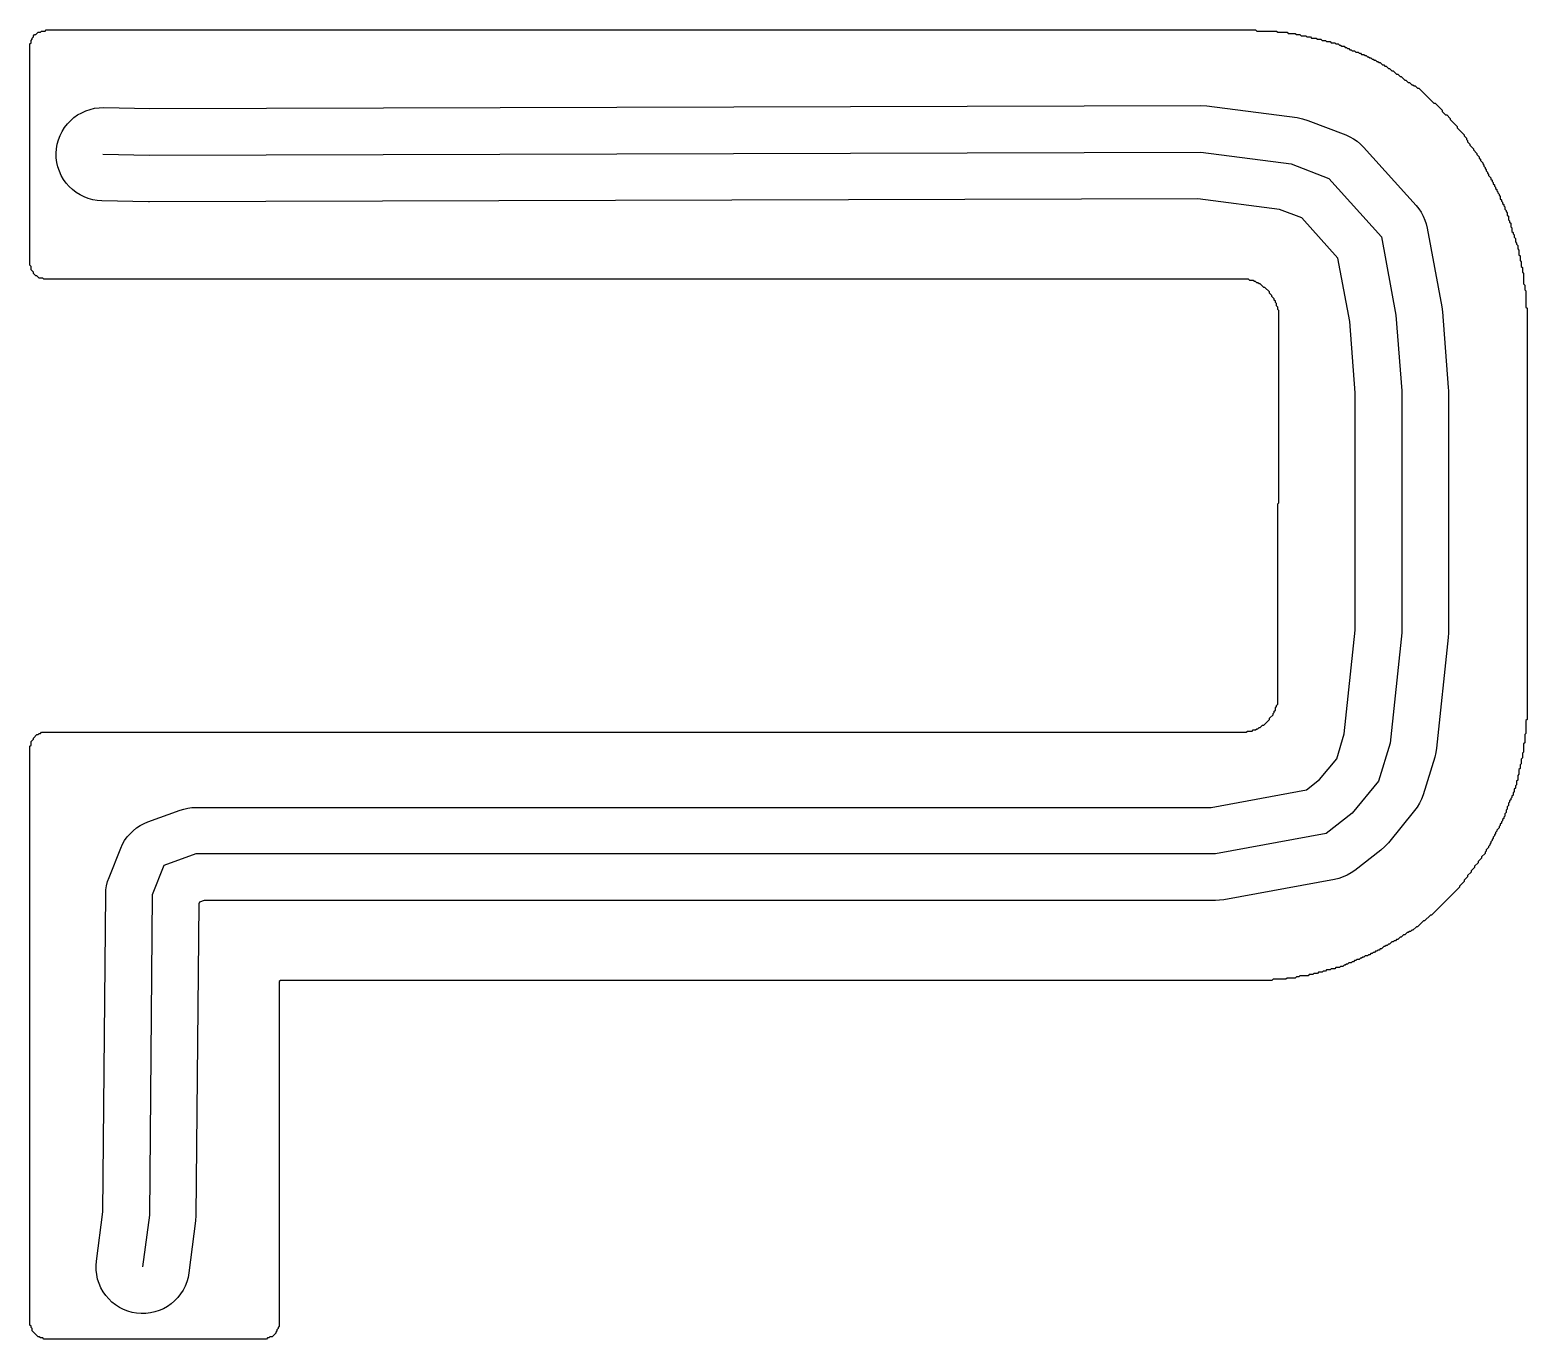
# Model space of a CAD drawing. Header units: millimetres. Extents: x 0 to 1730, y 0 to 225.
# Drawn here: x 749.8 to 878.3, y 56.6 to 169 of the extents above; entities that cross this region are included whole.
import ezdxf

# ---------------------------------------------------------------- set-up
doc = ezdxf.new("R2010")
doc.units = ezdxf.units.MM
for name, color, linetype in [('CENTERLINE', 1, 'Continuous'), ('GROOVE_8MM', 3, 'Continuous'), ('OUTLINE', 7, 'Continuous')]:
    doc.layers.add(name, color=color, linetype=linetype)

msp = doc.modelspace()

# ---------------------------------------------------------------- linework, layer by layer
at = {"layer": 'CENTERLINE'}
msp.add_lwpolyline([(756.05, 158.33), (760.05, 158.25), (850.3, 158.5), (858.05, 157.5), (861.3, 156.25), (865.8, 151.25), (867.05, 144.5), (867.55, 138), (867.55, 117.25), (866.55, 107.75), (865.55, 104.5), (863.3, 101.75), (861.05, 100), (851.55, 98.25), (764.05, 98.25), (761.3, 97.25), (760.3, 94.75), (760.05, 67.25), (759.47, 62.79)], dxfattribs=at)
at = {"layer": 'GROOVE_8MM'}
msp.add_lwpolyline([(859.03, 161.38), (859.49, 161.23), (862.74, 159.98), (863.08, 159.83), (863.41, 159.65), (863.72, 159.44), (864.01, 159.19), (864.27, 158.93), (868.77, 153.93), (869.01, 153.64), (869.21, 153.34), (869.39, 153.02), (869.53, 152.68), (869.65, 152.34), (869.73, 151.98), (870.98, 145.23), (871.04, 144.81), (871.54, 138.31), (871.55, 138), (871.55, 117.25), (871.53, 116.83), (870.53, 107.33), (870.47, 106.95), (870.37, 106.57), (869.37, 103.32), (869.24, 102.96), (869.08, 102.61), (868.88, 102.28), (868.65, 101.97), (866.4, 99.22), (866.09, 98.89), (865.76, 98.59), (863.51, 96.84), (863.19, 96.62), (862.86, 96.43), (862.51, 96.28), (862.15, 96.15), (861.77, 96.07), (852.27, 94.32), (851.91, 94.27), (851.55, 94.25), (764.75, 94.25), (764.35, 94.1), (764.29, 93.96), (764.05, 67.21), (764.02, 66.74), (763.44, 62.28), (763.37, 61.89), (763.27, 61.51), (763.12, 61.15), (762.94, 60.8), (762.73, 60.47), (762.49, 60.16), (762.22, 59.88), (761.92, 59.62), (761.6, 59.4), (761.25, 59.2), (760.89, 59.05), (760.52, 58.93), (760.14, 58.84), (759.75, 58.8), (759.35, 58.79), (758.96, 58.82), (758.58, 58.89), (758.2, 59), (757.83, 59.14), (757.48, 59.32), (757.15, 59.53), (756.84, 59.77), (756.56, 60.05), (756.31, 60.34), (756.08, 60.67), (755.89, 61.01), (755.73, 61.37), (755.61, 61.74), (755.53, 62.13), (755.48, 62.52), (755.48, 62.91), (755.51, 63.3), (756.05, 67.53), (756.3, 94.79), (756.32, 95.16), (756.38, 95.52), (756.46, 95.89), (756.59, 96.24), (757.59, 98.74), (757.74, 99.08), (757.93, 99.4), (758.14, 99.71), (758.39, 99.99), (758.65, 100.25), (758.95, 100.48), (759.26, 100.69), (759.59, 100.87), (759.93, 101.01), (762.68, 102.01), (763.02, 102.11), (763.36, 102.19), (763.7, 102.24), (764.05, 102.25), (851.18, 102.25), (859.37, 103.76), (860.49, 104.63), (861.96, 106.43), (862.61, 108.56), (863.55, 117.46), (863.55, 137.85), (863.08, 143.98), (862.07, 149.41), (858.97, 152.86), (857.06, 153.59), (850.05, 154.5), (760.06, 154.25), (759.97, 154.25), (755.97, 154.33), (755.58, 154.36), (755.19, 154.42), (754.81, 154.53), (754.45, 154.66), (754.1, 154.84), (753.76, 155.05), (753.45, 155.29), (753.17, 155.56), (752.91, 155.85), (752.68, 156.17), (752.49, 156.51), (752.33, 156.87), (752.2, 157.24), (752.11, 157.63), (752.06, 158.02), (752.05, 158.41), (752.08, 158.8), (752.14, 159.19), (752.25, 159.57), (752.39, 159.93), (752.56, 160.28), (752.77, 160.62), (753.01, 160.93), (753.28, 161.21), (753.57, 161.47), (753.89, 161.7), (754.24, 161.89), (754.59, 162.05), (754.97, 162.18), (755.35, 162.27), (755.74, 162.32), (756.13, 162.33), (760.08, 162.25), (850.29, 162.5), (850.81, 162.47), (858.56, 161.47), (859.03, 161.38)], close=True, dxfattribs=at)
at = {"layer": 'OUTLINE'}
msp.add_lwpolyline([(856.8, 168.9), (856.9, 168.8), (857.7, 168.8), (857.8, 168.7), (858.4, 168.7), (858.5, 168.6), (858.8, 168.6), (858.9, 168.5), (859.3, 168.5), (859.4, 168.4), (859.7, 168.4), (859.8, 168.3), (860.2, 168.3), (860.3, 168.2), (860.6, 168.2), (860.7, 168.1), (861, 168.1), (861.1, 168), (861.4, 168), (861.5, 167.9), (861.8, 167.9), (861.9, 167.8), (862.1, 167.8), (862.2, 167.7), (862.3, 167.7), (862.4, 167.6), (862.6, 167.6), (862.7, 167.5), (862.8, 167.5), (862.9, 167.4), (863, 167.4), (863.1, 167.3), (863.2, 167.3), (863.3, 167.2), (863.5, 167.2), (863.6, 167.1), (863.8, 167.1), (863.9, 167), (864, 167), (864.1, 166.9), (864.3, 166.9), (864.4, 166.8), (864.5, 166.8), (864.6, 166.7), (864.7, 166.7), (864.8, 166.6), (864.9, 166.6), (865, 166.5), (865.1, 166.5), (865.2, 166.4), (865.3, 166.4), (865.4, 166.3), (865.5, 166.3), (865.6, 166.2), (865.7, 166.2), (865.9, 166), (866, 166), (866.1, 165.9), (866.2, 165.9), (866.4, 165.7), (866.5, 165.7), (866.7, 165.5), (866.8, 165.5), (867.1, 165.2), (867.2, 165.2), (867.4, 165), (867.5, 165), (867.8, 164.7), (867.9, 164.7), (868.1, 164.5), (868.2, 164.5), (868.4, 164.3), (868.5, 164.3), (868.6, 164.2), (868.7, 164.2), (868.9, 164), (869, 164), (870.3, 162.7), (870.4, 162.7), (871, 162.1), (871, 162), (871.3, 161.7), (871.4, 161.7), (871.7, 161.4), (871.7, 161.3), (872.3, 160.7), (872.3, 160.6), (872.9, 160), (872.9, 159.9), (873.1, 159.7), (873.1, 159.6), (873.2, 159.5), (873.2, 159.4), (873.4, 159.2), (873.4, 159.1), (873.7, 158.8), (873.7, 158.7), (874, 158.4), (874, 158.3), (874.2, 158.1), (874.2, 158), (874.3, 157.9), (874.3, 157.8), (874.5, 157.6), (874.5, 157.5), (874.6, 157.4), (874.6, 157.3), (874.7, 157.2), (874.7, 157.1), (874.8, 157), (874.8, 156.9), (874.9, 156.8), (874.9, 156.7), (875, 156.6), (875, 156.5), (875.2, 156.3), (875.2, 156.2), (875.3, 156.1), (875.3, 156), (875.4, 155.9), (875.4, 155.8), (875.5, 155.7), (875.5, 155.6), (875.6, 155.5), (875.6, 155.4), (875.7, 155.3), (875.7, 155.2), (875.8, 155.1), (875.8, 155), (875.9, 154.9), (875.9, 154.8), (876, 154.7), (876, 154.5), (876.1, 154.4), (876.1, 154.3), (876.2, 154.2), (876.2, 154.1), (876.3, 154), (876.3, 153.9), (876.4, 153.8), (876.4, 153.6), (876.5, 153.5), (876.5, 153.4), (876.6, 153.3), (876.6, 153.1), (876.7, 153), (876.7, 152.7), (876.8, 152.6), (876.8, 152.5), (876.9, 152.4), (876.9, 152.1), (877, 152), (877, 151.7), (877.1, 151.6), (877.1, 151.5), (877.2, 151.4), (877.2, 151.2), (877.3, 151.1), (877.3, 150.8), (877.4, 150.7), (877.4, 150.6), (877.5, 150.5), (877.5, 150.2), (877.6, 150.1), (877.6, 149.7), (877.7, 149.6), (877.7, 149.2), (877.8, 149.1), (877.8, 148.7), (877.9, 148.6), (877.9, 148.2), (878, 148.1), (878, 147.2), (878.1, 147.1), (878.1, 146.7), (878.2, 146.6), (878.2, 145.2), (878.3, 145.1), (878.3, 109.8), (878.2, 109.7), (878.2, 108.6), (878.1, 108.5), (878.1, 107.8), (878, 107.7), (878, 107), (877.9, 106.9), (877.9, 106.5), (877.8, 106.4), (877.8, 106), (877.7, 105.9), (877.7, 105.6), (877.6, 105.5), (877.6, 105.1), (877.5, 105), (877.5, 104.6), (877.4, 104.5), (877.4, 104.2), (877.3, 104.1), (877.3, 103.9), (877.2, 103.8), (877.2, 103.6), (877.1, 103.5), (877.1, 103.3), (877, 103.2), (877, 103.1), (876.9, 103), (876.9, 102.9), (876.8, 102.8), (876.8, 102.7), (876.7, 102.6), (876.7, 102.4), (876.6, 102.3), (876.6, 102.1), (876.5, 102), (876.5, 101.8), (876.4, 101.7), (876.4, 101.5), (876.3, 101.4), (876.3, 101.3), (876.2, 101.2), (876.2, 101.1), (876.1, 101), (876.1, 100.9), (876, 100.8), (876, 100.7), (875.9, 100.6), (875.9, 100.5), (875.7, 100.3), (875.7, 100.2), (875.6, 100.1), (875.6, 100), (875.5, 99.9), (875.5, 99.8), (875.4, 99.7), (875.4, 99.6), (875.3, 99.5), (875.3, 99.4), (875.2, 99.3), (875.2, 99.2), (875.1, 99.1), (875.1, 99), (875, 98.9), (875, 98.8), (874.8, 98.6), (874.8, 98.5), (874.7, 98.4), (874.7, 98.3), (874.4, 98), (874.4, 97.9), (874.1, 97.6), (874.1, 97.5), (873.8, 97.2), (873.8, 97.1), (873.5, 96.8), (873.5, 96.7), (873.2, 96.4), (873.2, 96.3), (872.9, 96), (872.9, 95.9), (872.5, 95.5), (872.5, 95.4), (870.1, 93), (870, 93), (869.5, 92.5), (869.4, 92.5), (868.9, 92), (868.8, 92), (868.5, 91.7), (868.4, 91.7), (868.3, 91.6), (868.2, 91.6), (868.1, 91.5), (868, 91.5), (867.8, 91.3), (867.7, 91.3), (867.5, 91.1), (867.4, 91.1), (867.2, 90.9), (867.1, 90.9), (867, 90.8), (866.9, 90.8), (866.8, 90.7), (866.7, 90.7), (866.5, 90.5), (866.4, 90.5), (866.3, 90.4), (866.2, 90.4), (866.1, 90.3), (866, 90.3), (865.8, 90.1), (865.7, 90.1), (865.6, 90), (865.5, 90), (865.4, 89.9), (865.3, 89.9), (865.2, 89.8), (865.1, 89.8), (865, 89.7), (864.9, 89.7), (864.8, 89.6), (864.7, 89.6), (864.6, 89.5), (864.4, 89.5), (864.3, 89.4), (864.2, 89.4), (864.1, 89.3), (864, 89.3), (863.9, 89.2), (863.7, 89.2), (863.6, 89.1), (863.5, 89.1), (863.4, 89), (863.3, 89), (863.2, 88.9), (863, 88.9), (862.9, 88.8), (862.8, 88.8), (862.7, 88.7), (862.6, 88.7), (862.5, 88.6), (862.3, 88.6), (862.2, 88.5), (861.9, 88.5), (861.8, 88.4), (861.5, 88.4), (861.4, 88.3), (861.1, 88.3), (861, 88.2), (860.8, 88.2), (860.7, 88.1), (860.4, 88.1), (860.3, 88), (860, 88), (859.9, 87.9), (859.6, 87.9), (859.5, 87.8), (858.8, 87.8), (858.7, 87.7), (858.5, 87.7), (858.4, 87.6), (857.7, 87.6), (857.6, 87.5), (856.5, 87.5), (856.4, 87.4), (771.3, 87.4), (771.2, 87.3), (771.2, 57.7), (771.1, 57.6), (771.1, 57.5), (771, 57.4), (771, 57.3), (770.9, 57.2), (770.9, 57.1), (770.6, 56.8), (770.4, 56.8), (770.3, 56.7), (770.2, 56.7), (770.1, 56.6), (751, 56.6), (750.9, 56.7), (750.7, 56.7), (750.6, 56.8), (750.5, 56.8), (750, 57.3), (750, 57.5), (749.9, 57.6), (749.9, 57.7), (749.8, 57.8), (749.8, 107.5), (749.9, 107.6), (749.9, 107.9), (750.1, 108.1), (750.1, 108.2), (750.4, 108.5), (750.5, 108.5), (750.6, 108.6), (750.7, 108.6), (750.8, 108.7), (854.2, 108.7), (854.3, 108.8), (854.7, 108.8), (854.8, 108.9), (855, 108.9), (855.1, 109), (855.2, 109), (855.3, 109.1), (855.4, 109.1), (855.6, 109.3), (855.7, 109.3), (856.2, 109.8), (856.2, 109.9), (856.5, 110.2), (856.5, 110.3), (856.6, 110.4), (856.6, 110.5), (856.7, 110.6), (856.7, 110.8), (856.8, 110.9), (856.8, 111), (856.9, 111.1), (856.9, 128.3), (857, 128.4), (857, 144.9), (856.9, 145), (856.9, 145.2), (856.8, 145.3), (856.8, 145.5), (856.7, 145.6), (856.7, 145.7), (856.6, 145.8), (856.6, 145.9), (856.4, 146.1), (856.4, 146.2), (856.2, 146.4), (856.2, 146.5), (855.8, 146.9), (855.7, 146.9), (855.4, 147.2), (855.3, 147.2), (855.2, 147.3), (855.1, 147.3), (855, 147.4), (854.9, 147.4), (854.8, 147.5), (854.5, 147.5), (854.4, 147.6), (751, 147.6), (750.9, 147.7), (750.6, 147.7), (750.4, 147.9), (750.3, 147.9), (750.1, 148.1), (750.1, 148.2), (749.9, 148.4), (749.9, 148.7), (749.8, 148.8), (749.8, 167.8), (749.9, 167.9), (749.9, 168.1), (750, 168.2), (750, 168.3), (750.1, 168.4), (750.1, 168.5), (750.2, 168.6), (750.3, 168.6), (750.5, 168.8), (750.7, 168.8), (750.8, 168.9), (751.1, 168.9), (751.2, 169), (855, 169), (855.1, 168.9), (856.8, 168.9)], close=True, dxfattribs=at)

doc.saveas('drawing.dxf')
